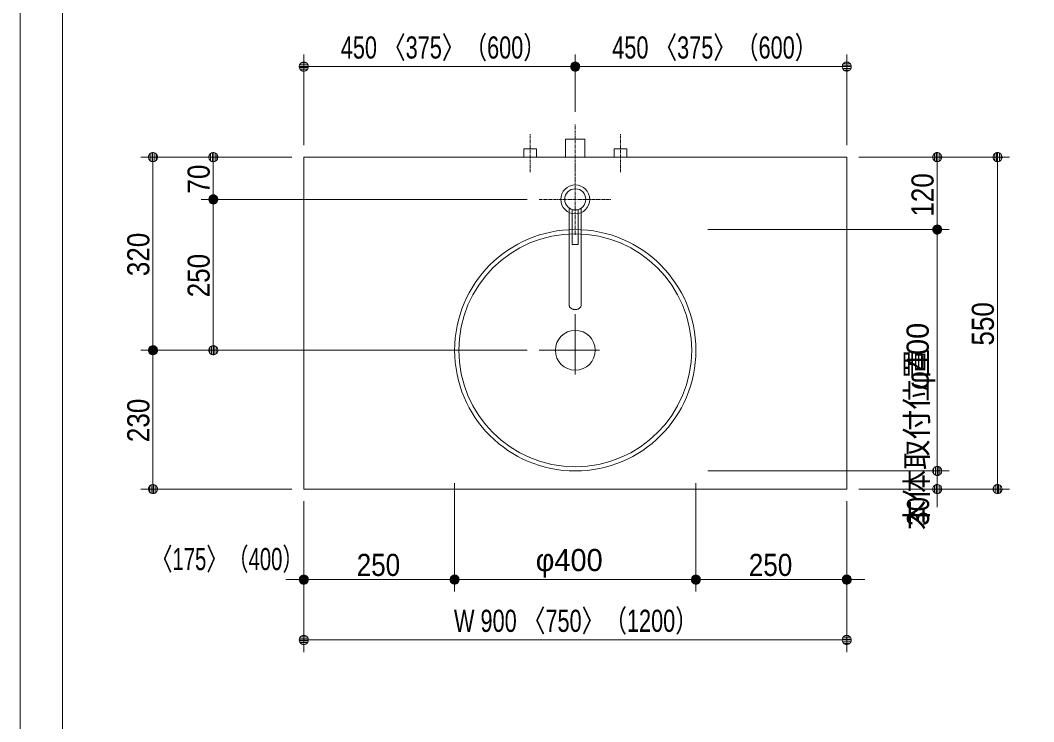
# Model space of a CAD drawing. Units: millimetres, scale not verified. Extents: x -6062 to 6062, y -3045 to 3045.
# Drawn here: x -5788 to -4108, y -806 to 357 of the extents above; entities that cross this region are included whole.
import ezdxf
from ezdxf.enums import TextEntityAlignment as Align

# ---------------------------------------------------------------- set-up
doc = ezdxf.new("R2010")
doc.units = ezdxf.units.MM
doc.header["$LTSCALE"] = 20
doc.linetypes.add('CHAIN1', pattern=[8, 5, -1, 1, -1])
doc.linetypes.add('DASHED1', pattern=[1.8, 1.2, -0.6])
for name, color, linetype, lineweight in [('0-0_1図面枠', 7, 'Continuous', 9), ('0-2_2寸法-1', 7, 'Continuous', 9), ('0-3_0', 7, 'Continuous', 9), ('0-4_2寸法-2', 7, 'Continuous', 9), ('0-5_5ボウル・キャビネット', 7, 'DASHED1', 9), ('0-7_4給排水', 7, 'Continuous', 9)]:
    doc.layers.add(name, color=color, linetype=linetype, lineweight=lineweight)
doc.styles.add('ＭＳ Ｐゴシック', font='')
doc.styles.get('ＭＳ Ｐゴシック').set_extended_font_data('MS PGothic')

# ---------------------------------------------------------------- blocks, each defined once
blk = doc.blocks.new('グループ-2')
at = {"layer": '0-0_1図面枠'}
blk.add_lwpolyline([(-80000, 55400), (80000, 55400), (80000, -55400), (-80000, -55400)], close=True, dxfattribs=at)
blk = doc.blocks.new('図面枠')
at = {"layer": '0-0_1図面枠'}
blk.add_blockref('グループ-2', (0, 0), dxfattribs=at)
blk = doc.blocks.new('_Dot')
at = {"layer": '0-3_0'}
for p, q in [((-10, 0), (-20, 0)), ((9.78, 2), (-9.78, 2)), ((7.99, 6), (-7.99, 6)), ((9.16, -3.98), (-9.16, -3.98)), ((6, -7.98), (-6, -7.98))]:
    blk.add_line(p, q, dxfattribs=at)
for points in [[(10, 0), (9.92, 1.25), (9.69, 2.49), (9.3, 3.68), (8.76, 4.82), (8.09, 5.88), (7.29, 6.85), (6.37, 7.71), (5.36, 8.44), (4.26, 9.05), (3.09, 9.51), (1.87, 9.82), (0.63, 9.98), (-0.63, 9.98), (-1.87, 9.82), (-3.09, 9.51), (-4.26, 9.05), (-5.36, 8.44), (-6.37, 7.71), (-7.29, 6.85), (-8.09, 5.88), (-8.76, 4.82), (-9.3, 3.68), (-9.69, 2.49), (-9.92, 1.25), (-10, 0), (0, 0)], [(-10, 0), (-9.92, -1.25), (-9.69, -2.49), (-9.3, -3.68), (-8.76, -4.82), (-8.09, -5.88), (-7.29, -6.85), (-6.37, -7.71), (-5.36, -8.44), (-4.26, -9.05), (-3.09, -9.51), (-1.87, -9.82), (-0.63, -9.98), (0.63, -9.98), (1.87, -9.82), (3.09, -9.51), (4.26, -9.05), (5.36, -8.44), (6.37, -7.71), (7.29, -6.85), (8.09, -5.88), (8.76, -4.82), (9.3, -3.68), (9.69, -2.49), (9.92, -1.25), (10, 0), (0, 0)]]:
    blk.add_lwpolyline(points, close=True, dxfattribs=at)
blk = doc.blocks.new('グループ-15')
at = {"layer": '0-7_4給排水', "linetype": 'CHAIN1'}
blk.add_line((-61600, 2100), (-61600, 3700), dxfattribs=at)
at = {"layer": '0-7_4給排水'}
blk.add_lwpolyline([(-61920, 2600), (-61920, 3200), (-61280, 3200), (-61280, 2600)], dxfattribs=at)
blk = doc.blocks.new('グループ-16')
at = {"layer": '0-7_4給排水', "linetype": 'CHAIN1'}
for p, q in [((-61600, 2400), (-61600, 0)), ((-62800, 1200), (-60400, 1200))]:
    blk.add_line(p, q, dxfattribs=at)
at = {"layer": '0-7_4給排水'}
for points in [[(-61800, 912.8), (-61800, -2300), (-61799.2, -2313.8), (-61796.7, -2327.9), (-61792.3, -2342.2), (-61786, -2356.4), (-61777.7, -2370.4), (-61767.4, -2383.8), (-61755.3, -2396.6), (-61741.4, -2408.3), (-61726.1, -2418.9), (-61709.4, -2428.2), (-61691.9, -2436.1), (-61673.6, -2442.5), (-61655, -2447.3), (-61636.4, -2450.7), (-61618, -2452.6), (-61600, -2453.2), (-61582, -2452.6), (-61563.6, -2450.7), (-61545, -2447.3), (-61526.4, -2442.5), (-61508.1, -2436.1), (-61490.6, -2428.2), (-61473.9, -2418.9), (-61458.6, -2408.3), (-61444.7, -2396.6), (-61432.6, -2383.8), (-61422.3, -2370.4), (-61414, -2356.4), (-61407.7, -2342.2), (-61403.3, -2327.9), (-61400.8, -2313.8), (-61400, -2300), (-61400, 912.8)], [(-61700, 864.6), (-61700, -300), (-61500, -300), (-61500, 864.6)]]:
    blk.add_lwpolyline(points, dxfattribs=at)
for radius in [480, 350]:
    blk.add_circle((-61600, 1200), radius, dxfattribs=at)
blk = doc.blocks.new('止水栓_平面_W75')
at = {"layer": '0-7_4給排水', "linetype": 'CHAIN1'}
for p, q in [((-1500, -500), (-1500, 780)), ((1500, -500), (1500, 780))]:
    blk.add_line(p, q, dxfattribs=at)
at = {"layer": '0-7_4給排水'}
for points in [[(-1710, 0), (-1710, 280), (-1290, 280), (-1290, 0)], [(1290, 0), (1290, 280), (1710, 280), (1710, 0)]]:
    blk.add_lwpolyline(points, dxfattribs=at)

msp = doc.modelspace()

# ---------------------------------------------------------------- linework, layer by layer
at = {"layer": '0-0_1図面枠'}
msp.add_line((-5717.5, 1750), (-5717.5, -2420), dxfattribs=at)
at = {"layer": '0-2_2寸法-1'}
for p, q in [((-5317.5, 150), (-5317.5, 300)), ((-4867.5, 205), (-4867.5, 300)), ((-4867.5, 205), (-4867.5, 300)), ((-4417.5, 150), (-4417.5, 300)), ((-4882.51, 280), (-5302.49, 280)), ((-4852.49, 280), (-4432.51, 280)), ((-5487.5, 130), (-5587.5, 130)), ((-5337.5, 130), (-5487.5, 130)), ((-4397.5, 130), (-4247.5, 130)), ((-4247.5, 130), (-4147.5, 130)), ((-5567.5, -174.99), (-5567.5, 114.99)), ((-5467.5, 75.01), (-5467.5, 114.99)), ((-4267.5, 25.01), (-4267.5, 114.99)), ((-4167.5, -404.99), (-4167.5, 114.99)), ((-4947.5, 60), (-5487.5, 60)), ((-4947.5, 60), (-5487.5, 60)), ((-5467.5, 44.99), (-5467.5, -174.99)), ((-4647.5, 10), (-4247.5, 10)), ((-4397.5, 10), (-4247.5, 10)), ((-4267.5, -374.99), (-4267.5, -5.01)), ((-5487.5, -190), (-5587.5, -190)), ((-5487.5, -190), (-5587.5, -190)), ((-4947.5, -190), (-5487.5, -190)), ((-5567.5, -205.01), (-5567.5, -404.99)), ((-4647.5, -390), (-4247.5, -390)), ((-5337.5, -420), (-5587.5, -420)), ((-5067.5, -410), (-5067.5, -590)), ((-4667.5, -410), (-4667.5, -590)), ((-4247.5, -420), (-4147.5, -420)), ((-5317.5, -440), (-5317.5, -590)), ((-5067.5, -440), (-5067.5, -590)), ((-4667.5, -440), (-4667.5, -590)), ((-4417.5, -440), (-4417.5, -590)), ((-5302.49, -570), (-5082.51, -570)), ((-4682.51, -570), (-5052.49, -570)), ((-4652.49, -570), (-4432.51, -570)), ((-5317.5, -590), (-5317.5, -690)), ((-4417.5, -590), (-4417.5, -690)), ((-4432.51, -670), (-5302.49, -670))]:
    msp.add_line(p, q, dxfattribs=at)
at = {"layer": '0-4_2寸法-2'}
for p, q in [((-4267.5, -374.99), (-4267.5, -359.99)), ((-4397.5, -390), (-4247.5, -390)), ((-4267.5, -420), (-4267.5, -390)), ((-4397.5, -420), (-4247.5, -420)), ((-4267.5, -435.01), (-4267.5, -450.01)), ((-5317.5, -440), (-5317.5, -590)), ((-5067.5, -440), (-5067.5, -590)), ((-4667.5, -440), (-4667.5, -590)), ((-4417.5, -440), (-4417.5, -590)), ((-5332.51, -570), (-5347.51, -570)), ((-5067.5, -570), (-5317.5, -570)), ((-5052.49, -570), (-5037.49, -570)), ((-4682.51, -570), (-4697.51, -570)), ((-4667.5, -570), (-4417.5, -570)), ((-4402.49, -570), (-4387.49, -570))]:
    msp.add_line(p, q, dxfattribs=at)
at = {"layer": '0-5_5ボウル・キャビネット', "linetype": 'CHAIN1'}
for p, q in [((-4867.5, -130), (-4867.5, -250)), ((-4927.5, -190), (-4807.5, -190))]:
    msp.add_line(p, q, dxfattribs=at)
at = {"layer": '0-5_5ボウル・キャビネット', "linetype": 'Continuous'}
msp.add_lwpolyline([(-5317.5, 130), (-4417.5, 130), (-4417.5, -420), (-5317.5, -420)], close=True, dxfattribs=at)
for radius in [200, 193, 33]:
    msp.add_circle((-4867.5, -190), radius, dxfattribs=at)

# ---------------------------------------------------------------- block references
at = {"layer": '0-0_1図面枠', "xscale": 0.05, "yscale": 0.05}
msp.add_blockref('図面枠', (-1787.5, 0), dxfattribs=at)
at = {"layer": '0-2_2寸法-1', "xscale": 0.7503418, "yscale": 0.7503418}
for p, rotation in [((-5317.5, 280), 180), ((-4867.5, 280), 180), ((-5567.5, 130), 90), ((-5467.5, 130), 90), ((-4267.5, 130), 90), ((-4167.5, 130), 90), ((-5467.5, 60), 270), ((-5467.5, 60), 90), ((-4267.5, 10), 270), ((-4267.5, 10), 90), ((-5567.5, -190), 270), ((-5567.5, -190), 90), ((-5467.5, -190), 270), ((-4267.5, -390), 270), ((-5567.5, -420), 270), ((-4167.5, -420), 270), ((-5317.5, -570), 180), ((-5067.5, -570), 180), ((-4667.5, -570), 180), ((-5317.5, -670), 180)]:
    msp.add_blockref('_Dot', p, dxfattribs=dict(at, rotation=rotation))
for p in [(-4867.5, 280), (-4417.5, 280), (-5067.5, -570), (-4667.5, -570), (-4417.5, -570), (-4417.5, -670)]:
    msp.add_blockref('_Dot', p, dxfattribs=at)
at = {"layer": '0-4_2寸法-2', "xscale": 0.7503418, "yscale": 0.7503418}
for p, rotation in [((-4267.5, -390), 270), ((-4267.5, -420), 90), ((-5067.5, -570), 180), ((-4417.5, -570), 180)]:
    msp.add_blockref('_Dot', p, dxfattribs=dict(at, rotation=rotation))
for p in [(-5317.5, -570), (-4667.5, -570)]:
    msp.add_blockref('_Dot', p, dxfattribs=at)
at = {"layer": '0-7_4給排水', "xscale": 0.05, "yscale": 0.05}
for name, p in [('グループ-15', (-1787.5, 0)), ('止水栓_平面_W75', (-4867.5, 130)), ('グループ-16', (-1787.5, 0))]:
    msp.add_blockref(name, p, dxfattribs=at)

# ---------------------------------------------------------------- texts
at = {"layer": '0-2_2寸法-1', "style": 'ＭＳ Ｐゴシック'}
for s, height, width, p in [('450 〈375〉（600）', 36.66, 0.75, (-5256.19, 282.35)), ('450 〈375〉（600）', 36.66, 0.75, (-4806.19, 282.35)), ('250', 36.66, 0.9, (-5229.78, -574.96)), ('250', 36.66, 0.9, (-4579.78, -574.96)), ('W 900 〈750〉（1200）', 36.69, 0.75, (-5068.55, -667.65))]:
    msp.add_text(s, height=height, dxfattribs=dict(at, width=width)).set_placement(p, align=Align.BOTTOM_LEFT)
at = {"layer": '0-2_2寸法-1', "style": 'ＭＳ Ｐゴシック', "width": 0.9}
for s, p in [('70', (-5462.54, 69.63)), ('120', (-4262.54, 31.39)), ('320', (-5562.54, -67.28)), ('250', (-5462.54, -102.28)), ('550', (-4162.54, -182.28)), ('230', (-5562.54, -342.28))]:
    msp.add_text(s, height=36.66, rotation=90, dxfattribs=at).set_placement(p, align=Align.BOTTOM_LEFT)
at = {"layer": '0-2_2寸法-1', "style": 'ＭＳ Ｐゴシック'}
msp.add_text('φ400', height=36.66, rotation=90, dxfattribs=at).set_placement((-4270.62, -255.61), align=Align.BOTTOM_LEFT)
msp.add_text('φ400', height=36.66, dxfattribs=at).set_placement((-4933.11, -566.88), align=Align.BOTTOM_LEFT)
at = {"layer": '0-4_2寸法-2', "style": 'ＭＳ Ｐゴシック'}
msp.add_text('本体取付位置', height=36.66, rotation=90, dxfattribs=at).set_placement((-4272.19, -488.14), align=Align.BOTTOM_LEFT)
at = {"layer": '0-4_2寸法-2', "style": 'ＭＳ Ｐゴシック', "width": 0.9}
msp.add_text('30', height=36.66, rotation=90, dxfattribs=at).set_placement((-4269.98, -480.98), align=Align.BOTTOM_LEFT)
at = {"layer": '0-4_2寸法-2', "style": 'ＭＳ Ｐゴシック', "width": 0.7}
msp.add_text('〈175〉（400）', height=36.69, dxfattribs=at).set_placement((-5570.2, -565.31), align=Align.BOTTOM_LEFT)

doc.saveas('drawing.dxf')
